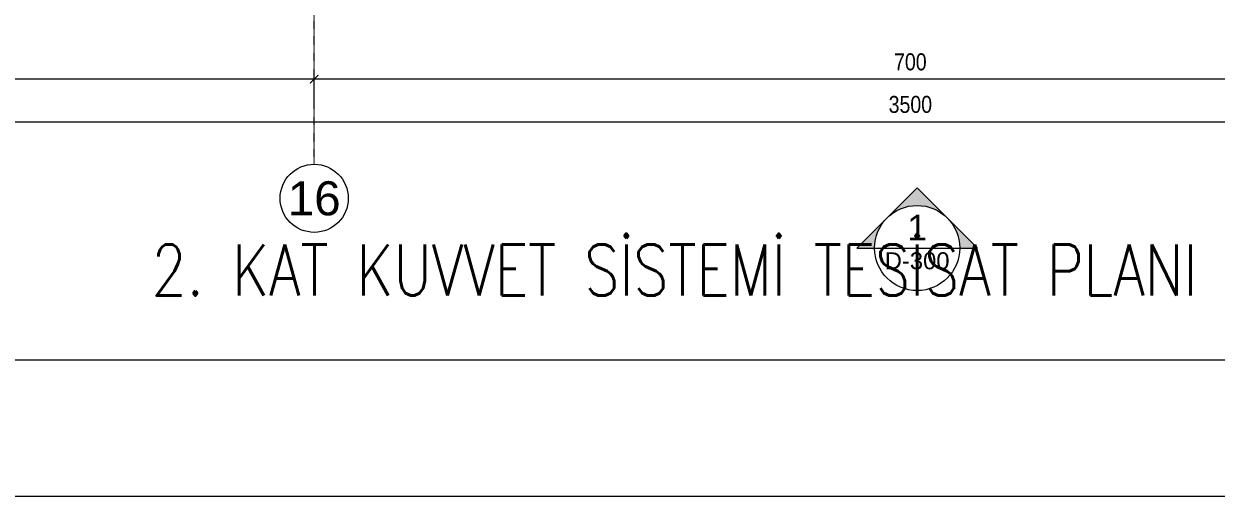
# Model space of a CAD drawing. Extents: x -1439 to 23780, y -1362 to 4476.
# Drawn here: x 14342 to 15042, y 0 to 278 of the extents above; entities that cross this region are included whole.
import ezdxf
from ezdxf.enums import TextEntityAlignment as Align

# ---------------------------------------------------------------- set-up
doc = ezdxf.new("R2010")
doc.units = 0
doc.header["$MEASUREMENT"] = 0
doc.linetypes.add('Audi$0$DASHDOT2', pattern=[0.5, 0.25, -0.125, 0, -0.125])
doc.layers.get('0').update_dxf_attribs({"color": 9, "lineweight": 9})
doc.layers.get('Defpoints').update_dxf_attribs({"color": 9, "lineweight": 9})
for name, color, linetype, lineweight in [('Audi$0$21', 8, 'Continuous', 9), ('Audi$0$24', 8, 'Audi$0$DASHDOT2', 9), ('Audi$0$25', 8, 'Continuous', 9), ('E-YAZI', 7, 'Continuous', 30)]:
    doc.layers.add(name, color=color, linetype=linetype, lineweight=lineweight)
doc.layers.add('Audi$0$40A', color=8, linetype='Continuous', lineweight=9, plot=False)
doc.styles.add('Audi$0$Arial', font='arial.ttf', dxfattribs={"height": 2.5})
doc.styles.add('Audi$0$MuuM_TEXT-STANDART', font='ARIALN.TTF')
doc.styles.add('E-YAZI', font='txttw.shx')
doc.dimstyles.new('Audi$0$MuuM_DIM50', dxfattribs={"dimscale": 5, "dimtxt": 2, "dimasz": 1, "dimexe": 1, "dimexo": 1, "dimgap": 1, "dimtad": 1, "dimdec": 1, "dimrnd": 0.5, "dimdsep": 46, "dimtxsty": 'Audi$0$MuuM_TEXT-STANDART', "dimblk": 'Audi$0$_ArchTick', "dimcen": 0, "dimdle": 0.15, "dimclrd": 256, "dimclre": 256, "dimclrt": 256, "dimadec": 0, "dimazin": 0, "dimtfac": 5, "dimtdec": 1, "dimtix": 1, "dimtmove": 2, "dimatfit": 3, "dimldrblk": 'Audi$0$_Dot', "dimfxl": 3, "dimfxlon": 1, "dimtolj": 1, "dimlwd": -1, "dimlwe": -1, "dimarcsym": 0})

# ---------------------------------------------------------------- blocks, each defined once
blk = doc.blocks.new('Audi$0$0_exteriorelevation1')
h = blk.add_hatch(color=256)
h.dxf.hatch_style = 1
h.paths.add_polyline_path([(0, 7.07), (-3.54, 3.54, -0.414214), (3.54, 3.54)])
h = blk.add_hatch(color=256)
edge = h.paths.add_edge_path()
edge.add_arc((0, 0), 5, 135, 180)
edge.add_line((-5, 0), (-7.07, 0))
edge.add_line((-7.07, 0), (-3.54, 3.54))
edge = h.paths.add_edge_path()
edge.add_line((5, 0), (7.07, 0))
edge.add_line((7.07, 0), (3.54, 3.54))
edge.add_arc((0, 0), 5, 0, 45, ccw=False)
blk.add_lwpolyline([(7.07, 0), (0, 7.07), (-7.07, 0), (7.07, 0)])
blk.add_lwpolyline([(7.07, 0), (0, 7.07), (-7.07, 0), (7.07, 0)])
blk.add_circle((0, 0), 5)
at = {"style": 'Audi$0$Arial'}
blk.add_attdef('KESITADI', text='', height=3, dxfattribs=at).set_placement((0, 0), align=Align.BOTTOM_CENTER)
blk.add_attdef('PAFTAADI', text='', height=2, dxfattribs=at).set_placement((0, -0.5), align=Align.TOP_CENTER)
blk = doc.blocks.new('Audi$0$0_aks')
at = {"linetype": 'Continuous'}
blk.add_circle((0, 0), 2, dxfattribs=at)
at = {"style": 'Audi$0$Arial'}
blk.add_attdef('AKS', text='', height=2, dxfattribs=at).set_placement((0, 0), align=Align.MIDDLE_CENTER)
blk = doc.blocks.new('Audi$0$_ArchTick')
at = {"color": 0, "linetype": 'ByBlock', "const_width": 0.15}
blk.add_lwpolyline([(-0.5, -0.5), (0.5, 0.5)], dxfattribs=at)
blk = doc.blocks.new('*D496')
at = {"layer": 'Audi$0$25', "transparency": 16777216}
for p, q in [((-3500, -2580), (-3500, -2560)), ((0, -2580), (0, -2560)), ((-3500.75, -2565), (0.75, -2565))]:
    blk.add_line(p, q, dxfattribs=at)
at = {"layer": 'Defpoints', "color": 0, "transparency": 16777216}
for p in [(0, -2565), (-3500, -2590), (0, -2590)]:
    blk.add_point(p, dxfattribs=at)
at = {"layer": 'Audi$0$25', "transparency": 16777216, "xscale": 5, "yscale": 5, "zscale": 5, "rotation": 180}
blk.add_blockref('Audi$0$_ArchTick', (-3500, -2565), dxfattribs=at)
at = {"layer": 'Audi$0$25', "transparency": 16777216, "xscale": 5, "yscale": 5, "zscale": 5}
blk.add_blockref('Audi$0$_ArchTick', (0, -2565), dxfattribs=at)
at = {"layer": 'Audi$0$25', "transparency": 16777216, "insert": (-1750, -2554.89), "char_height": 10, "attachment_point": 5, "style": 'Audi$0$MuuM_TEXT-STANDART'}
blk.add_mtext('\\A1;3500', dxfattribs=at)
blk = doc.blocks.new('Audi$0$_Dot')
at = {"color": 0, "linetype": 'ByBlock', "lineweight": -2}
blk.add_line((-0.5, 0), (-1, 0), dxfattribs=at)
at = {"color": 0, "linetype": 'ByBlock', "const_width": 0.5}
blk.add_lwpolyline([(-0.25, 0, 1), (0.25, 0, 1)], format="xyb", close=True, dxfattribs=at)
blk = doc.blocks.new('*D511')
at = {"layer": 'Audi$0$25', "transparency": 16777216}
for p, q in [((-1399.25, -2540), (-2100.75, -2540)), ((-2100, -2555), (-2100, -2535)), ((-1400, -2555), (-1400, -2535))]:
    blk.add_line(p, q, dxfattribs=at)
at = {"layer": 'Defpoints', "color": 0, "transparency": 16777216}
for p in [(-2100, -2540), (-2100, -2590), (-1400, -2590)]:
    blk.add_point(p, dxfattribs=at)
at = {"layer": 'Audi$0$25', "transparency": 16777216, "xscale": 5, "yscale": 5, "zscale": 5, "rotation": 180}
blk.add_blockref('Audi$0$_ArchTick', (-2100, -2540), dxfattribs=at)
at = {"layer": 'Audi$0$25', "transparency": 16777216, "xscale": 5, "yscale": 5, "zscale": 5}
blk.add_blockref('Audi$0$_ArchTick', (-1400, -2540), dxfattribs=at)
at = {"layer": 'Audi$0$25', "transparency": 16777216, "insert": (-1750, -2529.89), "char_height": 10, "attachment_point": 5, "style": 'Audi$0$MuuM_TEXT-STANDART'}
blk.add_mtext('\\A1;700', dxfattribs=at)
blk = doc.blocks.new('*D512')
at = {"layer": 'Audi$0$25', "transparency": 16777216}
for p, q in [((-2099.25, -2540), (-2800.75, -2540)), ((-2800, -2555), (-2800, -2535)), ((-2100, -2555), (-2100, -2535))]:
    blk.add_line(p, q, dxfattribs=at)
at = {"layer": 'Defpoints', "color": 0, "transparency": 16777216}
for p in [(-2800, -2540), (-2800, -2590), (-2100, -2590)]:
    blk.add_point(p, dxfattribs=at)
at = {"layer": 'Audi$0$25', "transparency": 16777216, "xscale": 5, "yscale": 5, "zscale": 5, "rotation": 180}
blk.add_blockref('Audi$0$_ArchTick', (-2800, -2540), dxfattribs=at)
at = {"layer": 'Audi$0$25', "transparency": 16777216, "xscale": 5, "yscale": 5, "zscale": 5}
blk.add_blockref('Audi$0$_ArchTick', (-2100, -2540), dxfattribs=at)
at = {"layer": 'Audi$0$25', "transparency": 16777216, "insert": (-2450, -2529.89), "char_height": 10, "attachment_point": 5, "style": 'Audi$0$MuuM_TEXT-STANDART'}
blk.add_mtext('\\A1;700', dxfattribs=at)
blk = doc.blocks.new('Audi$0$P-AKS_AUDI')
at = {"layer": 'Audi$0$24'}
blk.add_lwpolyline([(-2100, -2590), (-2100, 1250)], dxfattribs=at)
at = {"layer": 'Audi$0$24', "xscale": 10, "yscale": 10, "zscale": 10}
blk.add_blockref('Audi$0$0_aks', (-2100, -2610), dxfattribs=at).add_auto_attribs({'AKS': '16'})
at = {"layer": 'Audi$0$25'}
for base, p1, p2, picture, middle in [((-2800, -2540), (-2100, -2590), (-2800, -2590), '*D512', (-2450, -2529.89)), ((-2100, -2540), (-1400, -2590), (-2100, -2590), '*D511', (-1750, -2529.89)), ((0, -2565), (-3500, -2590), (0, -2590), '*D496', (-1750, -2554.89))]:
    dim = blk.add_linear_dim(base=base, p1=p1, p2=p2, dimstyle='Audi$0$MuuM_DIM50', dxfattribs=at)
    dim.commit()
    dim.dimension.update_dxf_attribs({"geometry": picture, "text_midpoint": middle})
blk = doc.blocks.new('Audi$0$p-2. kat planı')
at = {"layer": 'Audi$0$24'}
blk.add_blockref('Audi$0$P-AKS_AUDI', (16612.5, 2785), dxfattribs=at)

msp = doc.modelspace()

# ---------------------------------------------------------------- linework, layer by layer
at = {"layer": 'Audi$0$40A'}
for points in [[(17835, 4205), (11890, 4205), (11890, 0), (17835, 0)], [(17295.06, 80), (11970, 80), (11970, 4125), (17295.06, 4125)]]:
    msp.add_lwpolyline(points, close=True, dxfattribs=at)

# ---------------------------------------------------------------- block references
msp.add_blockref('Audi$0$p-2. kat planı', (0, 0))
at = {"layer": 'Audi$0$21', "xscale": 5, "yscale": 5, "zscale": 5}
msp.add_blockref('Audi$0$0_exteriorelevation1', (14866.48, 145.8), dxfattribs=at).add_auto_attribs({'KESITADI': '1', 'PAFTAADI': 'D-300'})

# ---------------------------------------------------------------- texts
at = {"layer": 'E-YAZI', "color": 4, "style": 'E-YAZI', "width": 0.8}
msp.add_text('2. KAT KUVVET SİSTEMİ TESİSAT PLANI 1/50', height=30, dxfattribs=at).set_placement((14417.02, 117.87))

doc.saveas('drawing.dxf')
